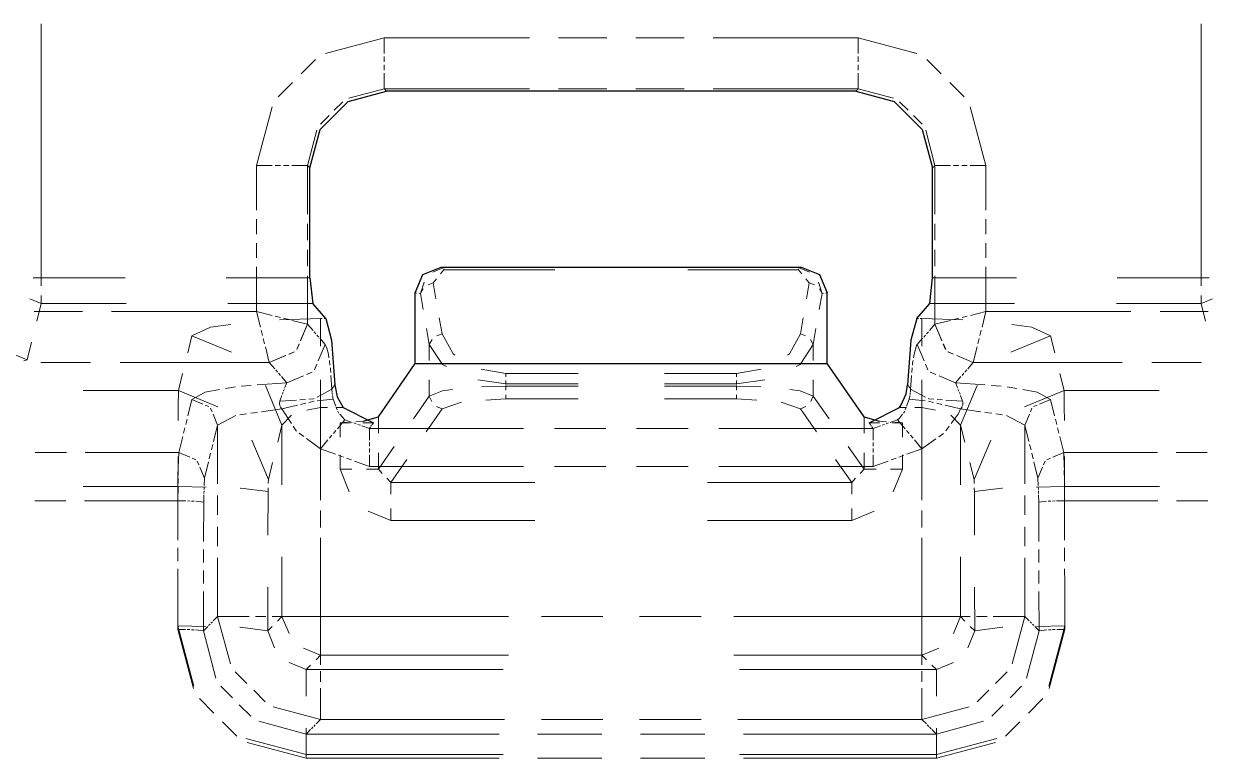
# Model space of a CAD drawing. Header units: millimetres. Extents: x 0 to 1989, y -338 to 950.
# Drawn here: x 687.6 to 733.65, y 845.26 to 873.78 of the extents above; entities that cross this region are included whole.
import ezdxf

# ---------------------------------------------------------------- set-up
doc = ezdxf.new("R2010")
doc.units = ezdxf.units.MM
doc.layers.add('DETAIL', color=8, linetype='Continuous')
doc.layers.add('FINE', color=9, linetype='Continuous')

msp = doc.modelspace()

# ---------------------------------------------------------------- linework, layer by layer
at = {"layer": 'DETAIL', "lineweight": 25}
for p, q in [((719.922, 871.16), (701.698, 871.16)), ((698.721, 863.91), (698.721, 868.183)), ((722.9, 863.91), (722.9, 868.183)), ((698.721, 863.91), (698.826, 862.92)), ((703.816, 864.332), (717.805, 864.332)), ((722.794, 862.92), (722.9, 863.91)), ((702.81, 860.582), (702.81, 863.334)), ((718.81, 860.582), (718.81, 863.334)), ((699.333, 862.34), (698.826, 862.92)), ((722.288, 862.34), (722.794, 862.92)), ((701.376, 858.522), (702.81, 860.582)), ((702.81, 860.582), (718.81, 860.582)), ((720.245, 858.522), (718.81, 860.582)), ((700.004, 858.874), (701.182, 858.289)), ((720.439, 858.289), (721.616, 858.874)), ((700.788, 858.343), (701.376, 858.522)), ((720.245, 858.522), (720.833, 858.343))]:
    msp.add_line(p, q, dxfattribs=at)
for points in [[(698.721, 868.183), (699.118, 869.675), (700.206, 870.763), (701.698, 871.16)], [(719.922, 871.16), (721.415, 870.763), (722.503, 869.675), (722.9, 868.183)], [(702.81, 863.334), (703.105, 864.04), (703.816, 864.332)], [(717.805, 864.332), (718.516, 864.04), (718.81, 863.334)], [(699.333, 862.34), (699.559, 861.489), (699.689, 859.76)], [(722.288, 862.34), (722.062, 861.489), (721.932, 859.76)], [(699.689, 859.76), (699.78, 859.289), (700.004, 858.874)], [(721.616, 858.874), (721.674, 858.956), (721.881, 859.416), (721.932, 859.76)]]:
    msp.add_lwpolyline(points, dxfattribs=at)
at = {"layer": 'FINE', "lineweight": 9}
for p, q in [((688.282, 873.784), (688.282, 863.91)), ((701.607, 873.237), (699.326, 872.629)), ((701.607, 873.237), (701.607, 872.629)), ((707.242, 873.237), (701.607, 873.237)), ((710.247, 873.237), (708.369, 873.237)), ((713.252, 873.237), (711.374, 873.237)), ((720.014, 873.237), (714.379, 873.237)), ((720.014, 873.237), (720.014, 872.629)), ((722.295, 872.629), (720.014, 873.237)), ((698.937, 872.391), (698.38, 871.834)), ((701.607, 872.507), (701.607, 872.305)), ((701.607, 872.183), (701.607, 871.981)), ((720.014, 872.507), (720.014, 872.305)), ((720.014, 872.183), (720.014, 871.981)), ((723.24, 871.834), (722.684, 872.391)), ((701.607, 871.859), (701.607, 871.252)), ((720.014, 871.859), (720.014, 871.252)), ((698.046, 871.501), (697.49, 870.944)), ((724.131, 870.944), (723.574, 871.501)), ((700.231, 870.897), (701.607, 871.252)), ((701.607, 871.252), (701.635, 871.224)), ((701.607, 871.252), (707.242, 871.252)), ((701.64, 871.218), (701.65, 871.209)), ((701.655, 871.203), (701.665, 871.194)), ((701.67, 871.188), (701.698, 871.16)), ((708.369, 871.252), (710.247, 871.252)), ((711.374, 871.252), (713.252, 871.252)), ((714.379, 871.252), (720.014, 871.252)), ((719.922, 871.16), (719.95, 871.188)), ((719.956, 871.194), (719.965, 871.203)), ((719.971, 871.209), (719.98, 871.218)), ((719.986, 871.224), (720.014, 871.252)), ((720.014, 871.252), (721.39, 870.897)), ((697.252, 870.555), (696.644, 868.274)), ((699.66, 870.421), (699.995, 870.756)), ((721.625, 870.756), (721.96, 870.421)), ((724.976, 868.274), (724.369, 870.555)), ((699.125, 869.885), (699.46, 870.22)), ((722.161, 870.22), (722.496, 869.885)), ((698.629, 868.274), (698.984, 869.65)), ((722.637, 869.65), (722.991, 868.274)), ((697.252, 868.274), (696.644, 868.274)), ((696.644, 868.274), (696.644, 866.539)), ((697.576, 868.274), (697.373, 868.274)), ((697.9, 868.274), (697.697, 868.274)), ((698.629, 868.274), (698.022, 868.274)), ((698.657, 868.246), (698.629, 868.274)), ((698.629, 866.387), (698.629, 868.274)), ((698.672, 868.231), (698.663, 868.24)), ((698.687, 868.216), (698.678, 868.225)), ((698.721, 868.183), (698.693, 868.21)), ((722.928, 868.21), (722.9, 868.183)), ((722.943, 868.225), (722.934, 868.216)), ((722.958, 868.24), (722.949, 868.231)), ((722.991, 868.274), (722.963, 868.246)), ((723.599, 868.274), (722.991, 868.274)), ((722.991, 868.274), (722.991, 866.387)), ((723.923, 868.274), (723.721, 868.274)), ((724.247, 868.274), (724.045, 868.274)), ((724.976, 868.274), (724.369, 868.274)), ((724.976, 866.539), (724.976, 868.274)), ((696.644, 866.192), (696.644, 865.614)), ((724.976, 865.614), (724.976, 866.192)), ((698.629, 865.381), (698.629, 866.01)), ((722.991, 866.01), (722.991, 865.381)), ((696.644, 865.267), (696.644, 864.688)), ((698.629, 864.374), (698.629, 865.003)), ((722.991, 865.003), (722.991, 864.374)), ((724.976, 864.688), (724.976, 865.267)), ((688.282, 863.91), (687.97, 863.91)), ((688.282, 863.91), (688.282, 863.601)), ((688.282, 863.91), (691.544, 863.91)), ((695.459, 863.91), (698.721, 863.91)), ((698.629, 862.11), (698.629, 863.997)), ((703.492, 864.13), (703.92, 864.317)), ((703.791, 864.067), (703.92, 864.227)), ((703.816, 864.332), (703.848, 864.327)), ((703.887, 864.322), (703.92, 864.317)), ((703.92, 864.317), (708.226, 864.317)), ((703.92, 864.227), (703.92, 864.255)), ((708.226, 864.227), (703.92, 864.227)), ((717.701, 864.227), (713.394, 864.227)), ((718.129, 864.13), (717.701, 864.317)), ((717.701, 864.227), (717.701, 864.255)), ((717.701, 864.227), (717.83, 864.067)), ((717.772, 864.327), (717.805, 864.332)), ((722.9, 863.91), (726.162, 863.91)), ((722.991, 863.997), (722.991, 862.11)), ((724.976, 862.607), (724.976, 864.341)), ((733.651, 863.91), (733.338, 863.91)), ((733.338, 863.601), (733.338, 863.91)), ((703.01, 863.305), (703.153, 863.749)), ((703.01, 863.305), (703.115, 863.492)), ((703.307, 863.638), (703.507, 863.715)), ((703.507, 863.715), (703.636, 863.875)), ((703.507, 863.715), (703.615, 863.098)), ((717.985, 863.875), (718.114, 863.715)), ((718.006, 863.098), (718.114, 863.715)), ((718.114, 863.715), (718.314, 863.638)), ((688.282, 862.92), (687.843, 863.102)), ((688.282, 863.23), (688.282, 862.92)), ((702.873, 863.325), (702.81, 863.334)), ((703.01, 863.305), (702.948, 863.314)), ((703.118, 862.689), (703.01, 863.305)), ((718.61, 863.305), (718.502, 862.689)), ((718.673, 863.314), (718.61, 863.305)), ((718.81, 863.334), (718.748, 863.325)), ((733.338, 862.92), (733.338, 863.23)), ((733.777, 863.102), (733.338, 862.92)), ((689.884, 862.607), (688.006, 862.607)), ((688.282, 862.92), (688.113, 862.237)), ((691.577, 862.92), (688.282, 862.92)), ((698.826, 862.92), (695.531, 862.92)), ((696.796, 862), (696.644, 862.607)), ((697.25, 862.455), (696.644, 862.607)), ((726.089, 862.92), (722.794, 862.92)), ((724.976, 862.607), (724.37, 862.455)), ((724.976, 862.607), (724.825, 862)), ((730.61, 862.607), (724.976, 862.607)), ((733.338, 862.92), (730.043, 862.92)), ((733.614, 862.607), (731.737, 862.607)), ((733.508, 862.237), (733.338, 862.92)), ((697.574, 862.374), (697.372, 862.425)), ((697.542, 862.282), (699.132, 862.34)), ((697.897, 862.293), (697.695, 862.344)), ((698.625, 862.111), (698.018, 862.263)), ((698.352, 861.475), (698.625, 862.111)), ((698.357, 861.472), (698.629, 862.11)), ((698.626, 862.111), (698.625, 862.111)), ((698.629, 862.11), (698.628, 862.111)), ((698.839, 861.87), (698.629, 862.11)), ((699.132, 862.34), (699.132, 861.257)), ((699.132, 862.34), (699.195, 862.34)), ((699.27, 862.34), (699.333, 862.34)), ((703.744, 862.358), (703.852, 861.742)), ((717.768, 861.742), (717.876, 862.358)), ((722.288, 862.34), (722.351, 862.34)), ((722.426, 862.34), (722.489, 862.34)), ((722.489, 862.34), (722.489, 861.257)), ((722.489, 862.34), (724.079, 862.282)), ((722.991, 862.11), (722.782, 861.87)), ((722.993, 862.111), (722.991, 862.11)), ((722.991, 862.11), (723.264, 861.472)), ((722.996, 862.111), (722.995, 862.111)), ((723.602, 862.263), (722.996, 862.111)), ((723.269, 861.475), (722.996, 862.111)), ((723.926, 862.344), (723.723, 862.293)), ((724.249, 862.425), (724.047, 862.374)), ((693.971, 861), (694.135, 861.662)), ((694.135, 861.662), (695.672, 861.026)), ((696.877, 861.677), (696.826, 861.879)), ((698.951, 861.742), (698.881, 861.822)), ((699.063, 861.614), (698.993, 861.694)), ((703.356, 861.332), (703.248, 861.949)), ((703.653, 861.666), (703.852, 861.742)), ((717.768, 861.742), (717.968, 861.666)), ((718.373, 861.949), (718.265, 861.332)), ((722.628, 861.694), (722.558, 861.614)), ((722.74, 861.822), (722.67, 861.742)), ((724.795, 861.879), (724.744, 861.677)), ((727.486, 861.662), (725.949, 861.026)), ((727.486, 861.662), (727.65, 861)), ((696.957, 861.354), (696.907, 861.556)), ((697.139, 860.626), (696.988, 861.232)), ((698.207, 861.135), (698.298, 861.347)), ((698.211, 861.132), (698.302, 861.344)), ((699.042, 860.687), (699.315, 861.326)), ((699.315, 861.326), (699.105, 861.566)), ((703.356, 861.332), (703.461, 861.519)), ((703.356, 860.705), (703.356, 861.332)), ((718.16, 861.519), (718.265, 861.332)), ((718.265, 861.332), (718.265, 860.705)), ((722.516, 861.566), (722.306, 861.326)), ((722.578, 860.687), (722.306, 861.326)), ((723.318, 861.344), (723.409, 861.132)), ((723.414, 861.135), (723.323, 861.347)), ((724.633, 861.232), (724.481, 860.626)), ((724.714, 861.556), (724.663, 861.354)), ((687.739, 860.734), (687.3, 860.916)), ((697.139, 860.626), (697.776, 860.899)), ((697.14, 860.625), (697.779, 860.897)), ((697.904, 860.953), (698.116, 861.044)), ((697.907, 860.951), (698.12, 861.041)), ((699.497, 860.523), (699.473, 860.701)), ((723.501, 861.041), (723.714, 860.951)), ((723.717, 860.953), (723.505, 861.044)), ((723.842, 860.897), (724.48, 860.625)), ((724.481, 860.626), (723.844, 860.899)), ((688.269, 860.626), (690.197, 860.626)), ((691.354, 860.626), (697.139, 860.626)), ((693.609, 859.544), (693.773, 860.206)), ((697.14, 860.625), (697.35, 860.385)), ((697.392, 860.337), (697.462, 860.257)), ((697.504, 860.208), (697.574, 860.128)), ((698.592, 860.166), (698.805, 860.257)), ((698.897, 860.347), (698.988, 860.56)), ((705.372, 860.369), (706.334, 860.204)), ((706.334, 860.204), (709.132, 860.204)), ((706.334, 860.075), (706.334, 860.204)), ((712.489, 860.204), (715.287, 860.204)), ((715.287, 860.204), (716.248, 860.369)), ((715.287, 860.075), (715.287, 860.204)), ((722.112, 860.416), (722.096, 860.236)), ((722.724, 860.347), (722.633, 860.56)), ((723.028, 860.166), (722.816, 860.257)), ((724.047, 860.128), (724.116, 860.208)), ((724.158, 860.257), (724.228, 860.337)), ((724.27, 860.385), (724.48, 860.625)), ((724.481, 860.626), (730.266, 860.626)), ((727.848, 860.206), (728.012, 859.544)), ((731.423, 860.626), (733.352, 860.626)), ((697.826, 859.84), (696.669, 859.756)), ((697.616, 860.081), (697.826, 859.84)), ((697.826, 859.84), (698.465, 860.112)), ((699.132, 859.958), (699.132, 858.874)), ((699.652, 859.708), (699.689, 859.76)), ((703.356, 859.324), (703.356, 859.952)), ((706.334, 859.794), (705.235, 859.952)), ((706.334, 859.794), (706.334, 859.922)), ((706.334, 859.794), (706.334, 859.768)), ((709.132, 859.794), (706.334, 859.794)), ((715.287, 859.794), (712.489, 859.794)), ((716.385, 859.952), (715.287, 859.794)), ((715.287, 859.794), (715.287, 859.922)), ((715.287, 859.768), (715.287, 859.794)), ((718.265, 859.952), (718.265, 859.324)), ((721.932, 859.76), (721.968, 859.708)), ((722.489, 859.958), (722.489, 858.874)), ((723.795, 859.84), (723.156, 860.112)), ((723.795, 859.84), (724.005, 860.081)), ((724.952, 859.756), (723.795, 859.84)), ((689.915, 859.544), (693.609, 859.544)), ((693.609, 859.544), (695.146, 858.908)), ((695.822, 859.681), (695.441, 859.613)), ((696.437, 859.74), (696.051, 859.712)), ((696.987, 859.729), (697.633, 858.196)), ((697.632, 859.348), (697.553, 859.128)), ((697.719, 859.581), (697.691, 859.508)), ((698.998, 859.287), (699.57, 859.589)), ((699.57, 859.589), (699.606, 859.642)), ((699.599, 859.344), (699.592, 859.383)), ((699.614, 859.652), (699.626, 859.67)), ((699.633, 859.68), (699.645, 859.697)), ((702.737, 858.435), (703.356, 859.324)), ((703.449, 859.108), (703.356, 859.324)), ((705.389, 859.677), (706.334, 859.711)), ((706.334, 859.737), (706.334, 859.711)), ((706.334, 859.711), (709.132, 859.711)), ((706.334, 859.557), (706.334, 859.711)), ((706.334, 859.219), (706.334, 859.373)), ((712.489, 859.711), (715.287, 859.711)), ((715.287, 859.711), (715.287, 859.737)), ((715.287, 859.711), (716.231, 859.677)), ((715.287, 859.557), (715.287, 859.711)), ((715.287, 859.219), (715.287, 859.373)), ((718.171, 859.108), (718.265, 859.324)), ((718.265, 859.324), (718.883, 858.435)), ((721.976, 859.697), (721.988, 859.68)), ((721.995, 859.67), (722.007, 859.652)), ((722.019, 859.32), (721.997, 859.203)), ((722.015, 859.642), (722.051, 859.589)), ((722.028, 859.383), (722.023, 859.344)), ((722.037, 859.447), (722.031, 859.407)), ((722.623, 859.287), (722.051, 859.589)), ((723.973, 859.392), (723.946, 859.464)), ((724.634, 859.729), (723.988, 858.196)), ((725.569, 859.712), (725.184, 859.74)), ((726.18, 859.613), (725.799, 859.681)), ((728.012, 859.544), (726.475, 858.908)), ((728.012, 859.544), (731.705, 859.544)), ((694.135, 859.186), (693.978, 858.556)), ((694.565, 859.009), (694.135, 859.186)), ((694.795, 858.914), (694.651, 858.973)), ((694.917, 858.711), (694.857, 858.854)), ((697.543, 859.008), (697.547, 858.975)), ((697.552, 858.955), (697.565, 858.925)), ((697.553, 859.128), (698.198, 859.17)), ((697.63, 858.823), (698.235, 858.969)), ((698.327, 859.179), (698.542, 859.193)), ((698.356, 858.998), (698.558, 859.047)), ((699.132, 858.874), (698.602, 858.774)), ((698.679, 859.076), (698.881, 859.125)), ((699.004, 859.138), (699.624, 859.203)), ((699.132, 856.338), (699.132, 858.874)), ((699.405, 858.874), (699.132, 858.874)), ((699.722, 858.935), (699.624, 859.203)), ((700.004, 858.874), (699.732, 858.874)), ((699.774, 858.791), (699.741, 858.881)), ((703.852, 858.832), (703.23, 857.937)), ((703.852, 858.832), (703.636, 858.924)), ((704.602, 859.083), (703.852, 858.832)), ((706.334, 859.219), (705.545, 859.166)), ((709.132, 859.219), (706.334, 859.219)), ((715.287, 859.219), (712.489, 859.219)), ((716.076, 859.166), (715.287, 859.219)), ((717.768, 858.832), (717.019, 859.083)), ((717.768, 858.832), (717.985, 858.924)), ((718.391, 857.937), (717.768, 858.832)), ((721.889, 858.874), (721.616, 858.874)), ((721.874, 858.883), (721.84, 858.794)), ((721.997, 859.203), (721.895, 858.936)), ((722.616, 859.138), (721.997, 859.203)), ((722.489, 858.874), (722.216, 858.874)), ((723.018, 858.774), (722.489, 858.874)), ((722.489, 858.874), (722.489, 856.338)), ((722.942, 859.076), (722.74, 859.125)), ((723.265, 858.998), (723.063, 859.047)), ((723.293, 859.179), (723.078, 859.193)), ((723.991, 858.823), (723.386, 858.969)), ((724.068, 859.128), (723.423, 859.17)), ((723.991, 858.823), (724.781, 858.712)), ((724.055, 858.925), (724.066, 858.957)), ((726.764, 858.854), (726.703, 858.711)), ((726.97, 858.973), (726.826, 858.914)), ((727.486, 859.186), (727.056, 859.009)), ((693.947, 858.429), (693.895, 858.219)), ((695.134, 858.196), (694.954, 858.625)), ((695.134, 858.196), (695.84, 858.567)), ((695.997, 858.594), (696.26, 858.631)), ((696.418, 858.654), (696.682, 858.69)), ((698.004, 858.587), (697.633, 858.196)), ((699.785, 858.056), (700.073, 858.401)), ((699.847, 858.658), (699.797, 858.739)), ((700.073, 858.401), (699.883, 858.614)), ((700.365, 858.299), (700.073, 858.401)), ((701.376, 858.522), (701.376, 857.884)), ((720.245, 857.884), (720.245, 858.522)), ((721.547, 858.401), (721.255, 858.299)), ((721.836, 858.056), (721.547, 858.401)), ((723.988, 858.196), (723.617, 858.587)), ((724.939, 858.69), (725.202, 858.654)), ((725.361, 858.631), (725.624, 858.594)), ((725.78, 858.567), (726.486, 858.196)), ((726.667, 858.625), (726.486, 858.196)), ((727.726, 858.219), (727.674, 858.429)), ((693.863, 858.093), (693.811, 857.883)), ((694.978, 857.565), (695.134, 858.196)), ((695.134, 858.196), (695.134, 855.919)), ((697.633, 858.196), (697.468, 857.534)), ((697.633, 858.196), (697.633, 855.872)), ((699.631, 857.873), (699.727, 857.987)), ((699.887, 858.289), (700.169, 858.306)), ((699.887, 857.724), (699.887, 858.289)), ((699.887, 858.289), (700.292, 858.289)), ((700.521, 858.244), (700.424, 858.278)), ((700.507, 858.326), (700.788, 858.343)), ((700.677, 858.19), (700.579, 858.224)), ((701.027, 858.067), (700.735, 858.169)), ((700.778, 858.289), (701.182, 858.289)), ((701.075, 858.135), (701.027, 858.067)), ((701.027, 857.615), (701.027, 858.067)), ((707.017, 858.067), (701.027, 858.067)), ((701.1, 858.171), (701.084, 858.149)), ((701.125, 858.208), (701.11, 858.185)), ((701.182, 858.289), (701.135, 858.221)), ((710.211, 858.067), (708.215, 858.067)), ((713.406, 858.067), (711.409, 858.067)), ((720.593, 858.067), (714.604, 858.067)), ((720.486, 858.221), (720.439, 858.289)), ((720.439, 858.289), (720.843, 858.289)), ((720.511, 858.185), (720.495, 858.208)), ((720.536, 858.149), (720.521, 858.171)), ((720.593, 858.067), (720.546, 858.135)), ((720.885, 858.169), (720.593, 858.067)), ((720.593, 857.615), (720.593, 858.067)), ((720.833, 858.343), (721.114, 858.326)), ((721.041, 858.224), (720.944, 858.19)), ((721.197, 858.278), (721.1, 858.244)), ((721.329, 858.289), (721.734, 858.289)), ((721.452, 858.306), (721.734, 858.289)), ((721.734, 858.289), (721.734, 857.724)), ((721.989, 857.873), (721.893, 857.987)), ((723.414, 857.975), (723.549, 858.154)), ((723.988, 855.872), (723.988, 858.196)), ((724.152, 857.534), (723.988, 858.196)), ((726.486, 858.196), (726.643, 857.565)), ((726.486, 855.919), (726.486, 858.196)), ((727.81, 857.883), (727.757, 858.093)), ((693.78, 857.756), (693.623, 857.126)), ((696.46, 857.611), (697.107, 856.078)), ((698.304, 857.886), (698.484, 857.753)), ((698.592, 857.674), (699.132, 857.276)), ((699.132, 857.276), (699.42, 857.62)), ((699.478, 857.689), (699.574, 857.804)), ((701.027, 857.374), (701.027, 857.525)), ((720.593, 857.374), (720.593, 857.525)), ((722.143, 857.689), (722.047, 857.804)), ((722.489, 857.276), (722.201, 857.62)), ((722.489, 857.276), (723.036, 857.665)), ((723.146, 857.743), (723.328, 857.872)), ((725.16, 857.611), (724.514, 856.078)), ((689.258, 857.126), (688.046, 857.126)), ((693.623, 857.126), (689.986, 857.126)), ((693.623, 857.126), (693.604, 856.554)), ((694.053, 856.947), (693.623, 857.126)), ((694.81, 856.892), (694.863, 857.103)), ((694.894, 857.229), (694.946, 857.439)), ((699.828, 857.024), (700.022, 856.954)), ((699.887, 856.48), (699.887, 857.046)), ((701.027, 857.133), (701.027, 857.283)), ((701.027, 856.59), (701.027, 857.042)), ((701.376, 856.48), (701.995, 857.369)), ((701.376, 857.118), (701.376, 856.48)), ((719.626, 857.369), (720.245, 856.48)), ((720.245, 856.48), (720.245, 857.118)), ((720.593, 857.133), (720.593, 857.283)), ((720.593, 856.59), (720.593, 857.042)), ((721.599, 856.954), (721.793, 857.024)), ((721.734, 857.046), (721.734, 856.48)), ((721.909, 857.066), (722.489, 857.276)), ((722.489, 857.276), (722.489, 855.281)), ((726.674, 857.439), (726.727, 857.229)), ((726.758, 857.103), (726.81, 856.892)), ((727.998, 857.126), (727.568, 856.947)), ((728.017, 856.554), (727.998, 857.126)), ((733.574, 857.126), (732.362, 857.126)), ((693.594, 855.81), (693.595, 856.977)), ((694.283, 856.852), (694.139, 856.912)), ((694.405, 856.65), (694.345, 856.793)), ((694.622, 856.135), (694.441, 856.564)), ((694.622, 856.135), (694.779, 856.766)), ((697.271, 856.74), (697.107, 856.078)), ((700.138, 856.912), (700.331, 856.842)), ((700.447, 856.8), (701.027, 856.59)), ((701.027, 856.59), (707.017, 856.59)), ((702.482, 856.864), (701.859, 855.97)), ((708.215, 856.59), (710.211, 856.59)), ((711.409, 856.59), (713.406, 856.59)), ((714.604, 856.59), (720.593, 856.59)), ((719.761, 855.97), (719.138, 856.864)), ((720.593, 856.59), (721.174, 856.8)), ((721.29, 856.842), (721.483, 856.912)), ((724.514, 856.078), (724.35, 856.74)), ((726.842, 856.766), (726.998, 856.135)), ((727.179, 856.564), (726.998, 856.135)), ((727.276, 856.793), (727.215, 856.65)), ((727.482, 856.912), (727.338, 856.852)), ((728.026, 856.977), (728.027, 855.81)), ((693.599, 856.135), (693.598, 855.944)), ((693.602, 856.44), (693.6, 856.249)), ((694.613, 855.849), (694.622, 856.135)), ((697.107, 856.078), (697.102, 855.932)), ((699.887, 856.48), (700.352, 856.48)), ((700.246, 855.603), (699.887, 856.48)), ((700.911, 856.48), (701.376, 856.48)), ((701.376, 856.48), (701.527, 856.321)), ((701.708, 856.129), (701.859, 855.97)), ((719.761, 855.97), (719.912, 856.129)), ((720.094, 856.321), (720.245, 856.48)), ((720.71, 856.48), (720.245, 856.48)), ((721.734, 856.48), (721.268, 856.48)), ((721.734, 856.48), (721.375, 855.603)), ((724.519, 855.932), (724.514, 856.078)), ((726.998, 856.135), (727.008, 855.849)), ((728.02, 856.249), (728.019, 856.44)), ((728.023, 855.944), (728.021, 856.135)), ((693.594, 855.81), (689.905, 855.81)), ((693.59, 854.121), (693.594, 855.81)), ((693.597, 855.83), (693.593, 855.258)), ((694.689, 855.782), (693.594, 855.81)), ((694.603, 855.545), (694.606, 855.64)), ((694.608, 855.697), (694.611, 855.792)), ((697.092, 855.611), (697.088, 853.922)), ((697.096, 855.757), (697.092, 855.611)), ((701.859, 855.508), (701.859, 855.97)), ((701.859, 855.97), (707.454, 855.97)), ((714.167, 855.97), (719.761, 855.97)), ((719.761, 855.508), (719.761, 855.97)), ((724.529, 855.611), (724.524, 855.757)), ((724.533, 853.922), (724.529, 855.611)), ((726.931, 855.782), (728.027, 855.81)), ((727.01, 855.792), (727.013, 855.697)), ((727.014, 855.64), (727.017, 855.545)), ((728.028, 855.258), (728.024, 855.83)), ((728.027, 855.81), (728.03, 854.121)), ((731.716, 855.81), (728.027, 855.81)), ((688.03, 855.258), (689.24, 855.258)), ((689.965, 855.258), (693.593, 855.258)), ((693.593, 855.258), (693.59, 853.729)), ((693.899, 855.251), (693.593, 855.258)), ((694.063, 855.247), (693.961, 855.249)), ((694.227, 855.243), (694.124, 855.245)), ((694.592, 855.202), (694.288, 855.241)), ((694.589, 853.672), (694.592, 855.202)), ((694.592, 855.202), (694.601, 855.488)), ((695.134, 855.464), (695.134, 854.705)), ((726.486, 854.705), (726.486, 855.464)), ((727.333, 855.241), (727.028, 855.202)), ((727.496, 855.245), (727.394, 855.243)), ((727.66, 855.249), (727.558, 855.247)), ((728.028, 855.258), (727.721, 855.251)), ((728.028, 855.258), (731.655, 855.258)), ((728.031, 853.729), (728.028, 855.258)), ((732.381, 855.258), (733.59, 855.258)), ((699.132, 854.217), (699.132, 854.882)), ((701.859, 854.492), (700.984, 854.856)), ((701.859, 854.492), (701.859, 854.954)), ((719.761, 854.492), (719.761, 854.954)), ((720.637, 854.856), (719.761, 854.492)), ((722.489, 854.882), (722.489, 854.217)), ((695.134, 854.25), (695.134, 853.491)), ((707.454, 854.492), (701.859, 854.492)), ((719.761, 854.492), (714.167, 854.492)), ((726.486, 853.491), (726.486, 854.25)), ((699.132, 853.153), (699.132, 853.818)), ((722.489, 853.818), (722.489, 853.153)), ((693.589, 853.423), (693.588, 852.914)), ((694.588, 852.857), (694.589, 853.367)), ((727.032, 853.367), (727.033, 852.857)), ((728.032, 852.914), (728.032, 853.423)), ((695.134, 853.035), (695.134, 850.759)), ((699.132, 850.759), (699.132, 853.295)), ((722.489, 853.295), (722.489, 850.759)), ((723.988, 850.759), (723.988, 853.083)), ((693.588, 852.608), (693.586, 852.098)), ((694.586, 852.042), (694.587, 852.551)), ((699.132, 850.759), (699.132, 852.754)), ((722.489, 852.754), (722.489, 850.759)), ((727.034, 852.551), (727.035, 852.042)), ((728.034, 852.098), (728.033, 852.608)), ((693.583, 850.405), (693.586, 852.094)), ((728.034, 852.094), (728.038, 850.405)), ((694.582, 850.207), (694.585, 851.736)), ((697.084, 851.896), (697.081, 850.207)), ((724.54, 850.207), (724.537, 851.896)), ((727.035, 851.736), (727.038, 850.207)), ((728.038, 850.263), (728.035, 851.792)), ((694.931, 850.556), (694.875, 850.5)), ((695.134, 850.759), (694.965, 850.59)), ((695.628, 848.924), (695.134, 850.759)), ((696.603, 850.759), (697.011, 850.759)), ((697.256, 850.759), (697.663, 850.759)), ((697.633, 850.759), (697.46, 850.586)), ((697.908, 850.097), (697.633, 850.759)), ((697.908, 850.759), (699.132, 850.759)), ((698.663, 850.759), (699.132, 850.759)), ((706.282, 850.759), (699.132, 850.759)), ((699.132, 849.535), (699.132, 850.759)), ((699.132, 850.29), (699.132, 850.759)), ((706.431, 850.759), (699.132, 850.759)), ((710.095, 850.759), (707.712, 850.759)), ((713.909, 850.759), (711.525, 850.759)), ((722.489, 850.759), (715.19, 850.759)), ((722.489, 850.759), (715.339, 850.759)), ((722.489, 850.759), (723.713, 850.759)), ((722.489, 850.759), (722.489, 849.535)), ((722.489, 850.759), (722.957, 850.759)), ((722.489, 850.759), (722.489, 850.29)), ((723.957, 850.759), (724.365, 850.759)), ((724.61, 850.759), (725.018, 850.759)), ((726.486, 850.759), (725.993, 848.924)), ((726.745, 850.5), (726.689, 850.556)), ((694.679, 850.378), (693.583, 850.405)), ((694.205, 848.06), (693.583, 850.405)), ((693.89, 850.256), (693.583, 850.263)), ((694.053, 850.252), (693.951, 850.254)), ((694.217, 850.248), (694.114, 850.25)), ((694.582, 850.207), (694.278, 850.246)), ((694.751, 850.376), (694.582, 850.207)), ((695.068, 848.368), (694.582, 850.207)), ((694.841, 850.466), (694.785, 850.41)), ((697.253, 850.379), (697.081, 850.207)), ((697.081, 850.207), (697.349, 849.54)), ((724.272, 849.54), (724.54, 850.207)), ((724.54, 850.207), (724.367, 850.379)), ((727.038, 850.207), (726.552, 848.368)), ((726.836, 850.41), (726.779, 850.466)), ((727.038, 850.207), (726.869, 850.376)), ((726.942, 850.378), (728.038, 850.405)), ((727.343, 850.246), (727.038, 850.207)), ((727.506, 850.25), (727.404, 850.248)), ((728.038, 850.405), (727.416, 848.06)), ((727.428, 847.966), (728.038, 850.263)), ((727.67, 850.254), (727.567, 850.252)), ((728.038, 850.263), (727.731, 850.256)), ((699.132, 849.26), (698.47, 849.534)), ((698.956, 849.084), (699.132, 849.26)), ((699.132, 848.882), (699.132, 849.29)), ((699.132, 849.26), (706.431, 849.26)), ((723.151, 849.534), (722.489, 849.26)), ((722.489, 849.29), (722.489, 848.882)), ((697.906, 848.973), (698.57, 848.698)), ((698.57, 848.698), (698.746, 848.873)), ((698.57, 848.698), (706.22, 848.698)), ((715.401, 848.698), (723.051, 848.698)), ((722.875, 848.873), (723.051, 848.698)), ((723.051, 848.698), (723.714, 848.973)), ((696.269, 848.164), (695.821, 848.612)), ((699.132, 848.23), (699.132, 848.637)), ((722.489, 848.637), (722.489, 848.23)), ((725.8, 848.612), (725.352, 848.164)), ((695.706, 847.605), (695.259, 848.055)), ((696.985, 847.448), (696.537, 847.896)), ((725.083, 847.896), (724.636, 847.448)), ((726.361, 848.055), (725.914, 847.605)), ((694.431, 847.574), (694.991, 847.013)), ((696.422, 846.886), (695.974, 847.336)), ((725.646, 847.336), (725.199, 846.886)), ((726.63, 847.013), (727.189, 847.574)), ((699.132, 846.761), (697.297, 847.254)), ((724.323, 847.254), (722.489, 846.761)), ((695.326, 846.677), (695.885, 846.115)), ((698.57, 846.199), (696.733, 846.692)), ((698.57, 846.429), (698.57, 845.398)), ((698.776, 846.406), (698.834, 846.463)), ((698.868, 846.497), (698.925, 846.555)), ((707.712, 846.761), (710.095, 846.761)), ((711.525, 846.761), (713.909, 846.761)), ((715.339, 846.761), (722.489, 846.761)), ((722.489, 846.761), (722.661, 846.589)), ((722.695, 846.555), (722.753, 846.497)), ((722.787, 846.463), (722.844, 846.406)), ((724.887, 846.692), (723.051, 846.199)), ((723.051, 846.429), (723.051, 845.398)), ((725.736, 846.115), (726.295, 846.677)), ((698.57, 845.398), (696.227, 846.027)), ((698.57, 846.199), (698.742, 846.371)), ((706.064, 846.199), (698.57, 846.199)), ((710.061, 846.199), (707.563, 846.199)), ((714.058, 846.199), (711.56, 846.199)), ((723.051, 846.199), (715.557, 846.199)), ((722.879, 846.371), (723.051, 846.199)), ((725.394, 846.027), (723.051, 845.398)), ((696.275, 845.873), (698.57, 845.256)), ((698.57, 845.757), (698.57, 845.853)), ((698.57, 845.603), (698.57, 845.699)), ((698.57, 845.256), (698.57, 845.545)), ((723.051, 845.256), (725.346, 845.873)), ((723.051, 845.757), (723.051, 845.853)), ((723.051, 845.603), (723.051, 845.699)), ((723.051, 845.256), (723.051, 845.545)), ((706.22, 845.398), (698.57, 845.398)), ((698.57, 845.256), (706.064, 845.256)), ((707.563, 845.256), (710.061, 845.256)), ((711.56, 845.256), (714.058, 845.256)), ((723.051, 845.398), (715.401, 845.398)), ((715.557, 845.256), (723.051, 845.256))]:
    msp.add_line(p, q, dxfattribs=at)
for points in [[(730.076, 863.91), (733.338, 863.91), (733.338, 873.784)], [(696.644, 864.341), (696.644, 862.607), (691.011, 862.607)], [(703.92, 864.289), (703.92, 864.293), (703.92, 864.317)], [(713.394, 864.317), (717.701, 864.317), (717.733, 864.322)], [(717.701, 864.289), (717.701, 864.293), (717.701, 864.317)], [(718.506, 863.492), (718.61, 863.305), (718.468, 863.749)], [(694.135, 861.662), (694.861, 862.003), (695.643, 862.109)], [(725.978, 862.109), (726.76, 862.003), (727.486, 861.662)], [(703.852, 861.742), (704.278, 860.959), (704.35, 860.914)], [(717.271, 860.914), (717.343, 860.959), (717.768, 861.742)], [(687.909, 861.418), (687.739, 860.734), (687.608, 860.691)], [(699.458, 860.809), (699.439, 860.953), (699.381, 861.188), (699.315, 861.326)], [(704.022, 860.469), (703.866, 860.549), (703.356, 861.332)], [(718.265, 861.332), (717.754, 860.549), (717.599, 860.469)], [(722.306, 861.326), (722.279, 861.285), (722.182, 860.953), (722.16, 860.809)], [(722.143, 860.702), (722.129, 860.61), (722.121, 860.523)], [(699.527, 860.236), (699.518, 860.371), (699.512, 860.416)], [(697.826, 859.84), (697.799, 859.783), (697.761, 859.687), (697.736, 859.624)], [(699.581, 859.47), (699.572, 859.562), (699.57, 859.589), (699.569, 859.607), (699.534, 860.128)], [(722.086, 860.128), (722.069, 859.933), (722.051, 859.589)], [(723.884, 859.624), (723.86, 859.687), (723.804, 859.823), (723.795, 859.84)], [(693.599, 858.377), (693.601, 858.889), (693.609, 859.544)], [(695.212, 859.573), (694.649, 859.473), (694.135, 859.186)], [(697.674, 859.465), (697.668, 859.448), (697.648, 859.392)], [(699.588, 859.407), (699.587, 859.414), (699.584, 859.447)], [(699.624, 859.203), (699.614, 859.248), (699.602, 859.321)], [(703.356, 859.324), (703.866, 859.521), (704.261, 859.572)], [(717.359, 859.572), (717.754, 859.521), (718.265, 859.324)], [(722.051, 859.589), (722.049, 859.562), (722.043, 859.493), (722.04, 859.47)], [(723.929, 859.508), (723.915, 859.546), (723.901, 859.581)], [(724.081, 859.028), (724.082, 859.048), (724.074, 859.105), (724.068, 859.128), (724.02, 859.268), (723.99, 859.348)], [(727.642, 858.556), (727.486, 859.186), (726.972, 859.473), (726.409, 859.573)], [(728.012, 859.544), (728.019, 858.889), (728.022, 858.377)], [(696.84, 858.712), (697.63, 858.823), (697.998, 858.262)], [(697.553, 859.128), (697.538, 859.036), (697.54, 859.028)], [(697.573, 858.906), (697.58, 858.891), (697.63, 858.823)], [(698.671, 859.202), (698.861, 859.214), (698.884, 859.226)], [(722.949, 859.202), (722.76, 859.214), (722.737, 859.226)], [(723.63, 858.261), (723.896, 858.614), (723.991, 858.823)], [(723.991, 858.823), (723.995, 858.827), (724.047, 858.902), (724.048, 858.906)], [(724.073, 858.975), (724.078, 858.991), (724.079, 859.008)], [(721.734, 858.616), (721.614, 858.461), (721.547, 858.401)], [(721.82, 858.741), (721.809, 858.713), (721.769, 858.661)], [(698.071, 858.15), (698.189, 857.971), (698.196, 857.966)], [(731.635, 857.126), (727.998, 857.126), (727.841, 857.756)], [(699.132, 855.281), (699.132, 857.276), (699.712, 857.066)], [(697.092, 855.611), (696.025, 855.749), (696.004, 855.75)], [(724.529, 855.611), (725.596, 855.749), (725.616, 855.75)], [(727.019, 855.488), (727.028, 855.202), (727.031, 853.672)], [(697.633, 853.083), (697.633, 850.759), (698.09, 850.759), (698.101, 850.759)], [(726.655, 850.59), (726.486, 850.759), (726.486, 853.035)], [(693.586, 851.792), (693.583, 850.263), (694.192, 847.966)], [(695.134, 850.759), (695.715, 850.759), (696.358, 850.759)], [(723.519, 850.759), (723.531, 850.759), (723.988, 850.759)], [(724.16, 850.586), (723.988, 850.759), (723.713, 850.097)], [(725.263, 850.759), (725.905, 850.759), (726.486, 850.759)], [(697.081, 850.207), (696.014, 850.345), (695.994, 850.345)], [(724.54, 850.207), (725.606, 850.345), (725.627, 850.345)], [(699.132, 849.26), (699.132, 849.717), (699.132, 849.728)], [(722.489, 849.728), (722.489, 849.717), (722.489, 849.26)], [(715.19, 849.26), (722.489, 849.26), (722.664, 849.084)], [(698.57, 848.698), (698.57, 847.702), (698.57, 847.667)], [(723.051, 848.698), (723.051, 847.702), (723.051, 847.667)], [(699.132, 846.761), (699.132, 847.342), (699.132, 847.985)], [(722.489, 847.985), (722.489, 847.342), (722.489, 846.761)], [(698.96, 846.589), (699.132, 846.761), (706.282, 846.761)], [(698.57, 845.911), (698.57, 845.915), (698.57, 846.199)], [(723.051, 845.911), (723.051, 845.915), (723.051, 846.199)]]:
    msp.add_lwpolyline(points, dxfattribs=at)

doc.saveas('drawing.dxf')
